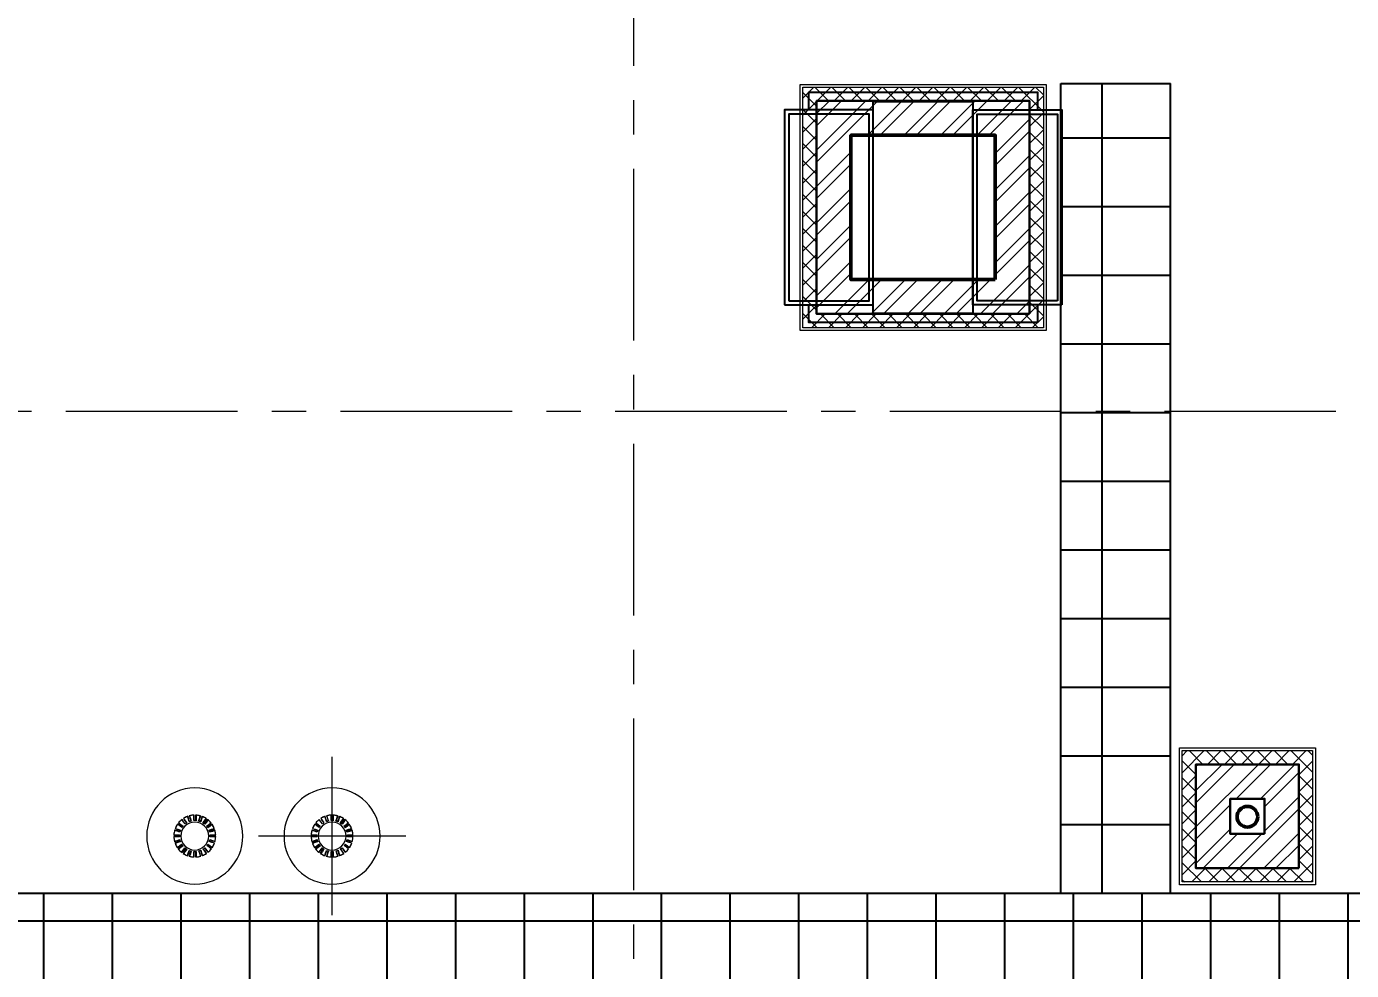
# Model space of a CAD drawing. Header units: millimetres. Extents: x -8689834 to 9419935, y 0 to 135940.
# Drawn here: x 366704 to 376354, y 120528 to 127400 of the extents above; entities that cross this region are included whole.
import ezdxf
from ezdxf import colors
from ezdxf.entities.mleader import LeaderData, LeaderLine
from ezdxf.math import Vec2, Vec3

# ---------------------------------------------------------------- set-up
doc = ezdxf.new("R2010")
doc.units = ezdxf.units.MM
doc.header["$MEASUREMENT"] = 0
doc.linetypes.add('CENTER', pattern=[2, 1.25, -0.25, 0.25, -0.25])
doc.layers.get('0').update_dxf_attribs({"color": 250, "lineweight": 9})
for name, color, linetype, lineweight in [('АР_Воронки н', 82, 'Continuous', 9), ('АР_Оси', 7, 'Continuous', 9), ('АР_Отметки', 250, 'Continuous', 15), ('АР_Перегородки кирпич', 244, 'Continuous', 30), ('АР_Перегородки_кирпич_Штрих', 244, 'Continuous', 5), ('АР_Утеплитель', 154, 'Continuous', 9), ('ОБОРУДОВАНИЕ', 253, 'Continuous', 5), ('ПРОЕМЫ ОВ', 173, 'Continuous', 50)]:
    doc.layers.add(name, color=color, linetype=linetype, lineweight=lineweight)
for name, color, linetype in [('АР_Кровля дорожки', 245, 'Continuous'), ('М_0_ВД1', 1, 'Continuous'), ('Тонкая', 7, 'Continuous')]:
    doc.layers.add(name, color=color, linetype=linetype)
doc.layers.get('0').freeze()
doc.styles.add('ISOCPEUR', font='isocpeur.ttf', dxfattribs={"width": 0.7})
pattern_1 = [(45, (-138000.9, -1e-11), (-61.871843, 61.871843), []), (135, (-138000.9, -1e-11), (-61.871843, -61.871843), [])]
pattern_2 = [(45, (-138000.9, -1e-11), (-132.58252, 132.58252), []), (45, (-137912.5, -1e-11), (-132.58252, 132.58252), [])]

# ---------------------------------------------------------------- blocks, each defined once
blk = doc.blocks.new('_DotSmall')
at = {"color": 0, "linetype": 'ByBlock', "const_width": 0.5}
blk.add_lwpolyline([(-0.0625, 0, 1), (0.0625, 0, 1)], format="xyb", close=True, dxfattribs=at)
blk = doc.blocks.new('M_Сток крыши - Сетчатый фильтр 380 мм - Слив 200 мм 2-3193379-Кровля')
at = {"layer": 'ОБОРУДОВАНИЕ', "color": 3, "lineweight": 20, "flags": 128}
for points in [[(-69.8, 88.1), (-81.6, 104.3), (-93.4, 120.5)], [(-83, 127.8), (-71.2, 111.6), (-59.5, 95.4)], [(-39.9, 105.1), (-46.1, 124.1), (-52.3, 143.1)], [(-40.2, 147), (-34, 128), (-27.8, 108.9)], [(-6.3, 112.2), (-6.3, 132.3), (-6.3, 152.3)], [(6.4, 152.3), (6.4, 132.3), (6.4, 112.2)], [(27.8, 108.9), (34, 128), (40.2, 147)], [(52.3, 143.1), (46.1, 124.1), (39.9, 105.1)], [(59.5, 95.4), (71.2, 111.6), (83, 127.8)], [(93.4, 120.5), (81.6, 104.3), (69.8, 88.1)], [(-152.1, 9.1), (-132.1, 9.1), (-112, 9.1)], [(-108, 31.2), (-127, 37.4), (-146, 43.5)], [(-141.9, 55.6), (-122.9, 49.4), (-103.8, 43.2)], [(-93.3, 62.7), (-109.5, 74.5), (-125.7, 86.2)], [(-118, 96.4), (-101.8, 84.6), (-85.6, 72.8)], [(85.6, 72.8), (101.8, 84.6), (118, 96.4)], [(125.7, 86.2), (109.5, 74.5), (93.3, 62.7)], [(103.8, 43.2), (122.9, 49.4), (141.9, 55.6)], [(146, 43.5), (127, 37.4), (108, 31.2)], [(112, 9.1), (132.1, 9.1), (152.1, 9.1)], [(-112.4, -3.6), (-132.4, -3.6), (-152.4, -3.6)], [(-147.5, -38.5), (-128.4, -32.3), (-109.3, -26.1)], [(-105.7, -38.3), (-124.7, -44.4), (-143.8, -50.6)], [(-128.1, -82.5), (-111.9, -70.7), (-95.7, -58.9)], [(-88.5, -69.4), (-104.7, -81.1), (-120.8, -92.9)], [(-95.9, -118.4), (-84.1, -102.2), (-72.4, -86)], [(-62.2, -93.6), (-74, -109.8), (-85.7, -126)], [(85.7, -126), (74, -109.8), (62.2, -93.6)], [(72.4, -86), (84.1, -102.2), (95.9, -118.4)], [(120.8, -92.9), (104.7, -81.1), (88.5, -69.4)], [(95.7, -58.9), (111.9, -70.7), (128.1, -82.5)], [(143.8, -50.6), (124.7, -44.4), (105.7, -38.3)], [(109.3, -26.1), (128.4, -32.3), (147.5, -38.5)], [(152.4, -3.6), (132.4, -3.6), (112.4, -3.6)], [(-53.9, -142.6), (-47.7, -123.5), (-41.5, -104.5)], [(-29.5, -108.5), (-35.7, -127.5), (-41.8, -146.5)], [(-6.3, -152.3), (-6.3, -132.3), (-6.3, -112.2)], [(6.4, -112.2), (6.4, -132.3), (6.4, -152.3)], [(41.8, -146.5), (35.7, -127.5), (29.5, -108.5)], [(41.5, -104.5), (47.7, -123.5), (53.9, -142.6)]]:
    blk.add_lwpolyline(points, dxfattribs=at)
at = {"layer": 'ОБОРУДОВАНИЕ', "color": 3, "lineweight": 20}
for radius, start, end in [(350, 360, 180), (152.4, 127.77498, 140.76775), (101.6, 360, 180), (152.4, 110.06569, 122.99867), (152.4, 92.38802, 105.28959), (112.4, 104.32433, 110.80098), (112.4, 86.76177, 93.23823), (152.4, 74.71041, 87.61198), (112.4, 69.19902, 75.67567), (152.4, 57.00133, 69.93431), (152.4, 39.23225, 52.22502), (152.4, 163.39621, 176.56836), (152.4, 145.5443, 158.61946), (112.4, 175.34537, 180), (112.4, 157.41475, 163.893), (112.4, 139.61607, 146.09383), (112.4, 121.92953, 128.40667), (112.4, 51.59333, 58.07047), (112.4, 33.90617, 40.38393), (112.4, 16.107, 22.58525), (112.4, 360, 4.65463), (152.4, 21.38054, 34.4557), (152.4, 3.43164, 16.60379), (350, 180, 360), (152.4, 181.34518, 194.61946), (152.4, 199.39621, 212.76775), (152.4, 217.5443, 230.99867), (112.4, 180, 181.82381), (112.4, 193.41475, 199.893), (101.6, 180, 360), (112.4, 211.61607, 218.09383), (112.4, 229.92953, 236.40667), (112.4, 303.59333, 310.07047), (112.4, 321.90617, 328.38393), (152.4, 309.00133, 322.4557), (112.4, 340.107, 346.58525), (112.4, 358.17619, 360), (152.4, 327.23225, 340.60379), (152.4, 345.38054, 358.65482), (152.4, 235.77498, 249.28959), (152.4, 254.06569, 267.61198), (112.4, 248.32433, 254.80098), (112.4, 266.76177, 273.23823), (152.4, 272.38802, 285.93431), (112.4, 285.19902, 291.67567), (152.4, 290.71041, 304.22502)]:
    blk.add_arc((0, 0), radius, start, end, dxfattribs=at)
blk = doc.blocks.new('A$C357e6c43')
at = {"layer": 'АР_Воронки н', "flags": 128}
for points in [[(-69.8, 88.1), (-81.6, 104.3), (-93.4, 120.5)], [(-83, 127.8), (-71.2, 111.6), (-59.5, 95.4)], [(-39.9, 105.1), (-46.1, 124.1), (-52.3, 143.1)], [(-40.2, 147), (-34, 128), (-27.8, 108.9)], [(-6.3, 112.2), (-6.3, 132.3), (-6.3, 152.3)], [(6.4, 152.3), (6.4, 132.3), (6.4, 112.2)], [(27.8, 108.9), (34, 128), (40.2, 147)], [(52.3, 143.1), (46.1, 124.1), (39.9, 105.1)], [(59.5, 95.4), (71.2, 111.6), (83, 127.8)], [(93.4, 120.5), (81.6, 104.3), (69.8, 88.1)], [(-152.1, 9.1), (-132.1, 9.1), (-112, 9.1)], [(-108, 31.2), (-127, 37.4), (-146, 43.5)], [(-141.9, 55.6), (-122.9, 49.4), (-103.8, 43.2)], [(-93.3, 62.7), (-109.5, 74.5), (-125.7, 86.2)], [(-118, 96.4), (-101.8, 84.6), (-85.6, 72.8)], [(85.6, 72.8), (101.8, 84.6), (118, 96.4)], [(125.7, 86.2), (109.5, 74.5), (93.3, 62.7)], [(103.8, 43.2), (122.9, 49.4), (141.9, 55.6)], [(146, 43.5), (127, 37.4), (108, 31.2)], [(112, 9.1), (132.1, 9.1), (152.1, 9.1)], [(-112.4, -3.6), (-132.4, -3.6), (-152.4, -3.6)], [(-147.5, -38.5), (-128.4, -32.3), (-109.3, -26.1)], [(-105.7, -38.3), (-124.7, -44.4), (-143.8, -50.6)], [(-128.1, -82.5), (-111.9, -70.7), (-95.7, -58.9)], [(-88.5, -69.4), (-104.7, -81.1), (-120.8, -92.9)], [(-95.9, -118.4), (-84.1, -102.2), (-72.4, -86)], [(-62.2, -93.6), (-74, -109.8), (-85.7, -126)], [(85.7, -126), (74, -109.8), (62.2, -93.6)], [(72.4, -86), (84.1, -102.2), (95.9, -118.4)], [(120.8, -92.9), (104.7, -81.1), (88.5, -69.4)], [(95.7, -58.9), (111.9, -70.7), (128.1, -82.5)], [(143.8, -50.6), (124.7, -44.4), (105.7, -38.3)], [(109.3, -26.1), (128.4, -32.3), (147.5, -38.5)], [(152.4, -3.6), (132.4, -3.6), (112.4, -3.6)], [(-53.9, -142.6), (-47.7, -123.5), (-41.5, -104.5)], [(-29.5, -108.5), (-35.7, -127.5), (-41.8, -146.5)], [(-6.3, -152.3), (-6.3, -132.3), (-6.3, -112.2)], [(6.4, -112.2), (6.4, -132.3), (6.4, -152.3)], [(41.8, -146.5), (35.7, -127.5), (29.5, -108.5)], [(41.5, -104.5), (47.7, -123.5), (53.9, -142.6)]]:
    blk.add_lwpolyline(points, dxfattribs=at)
at = {"layer": 'АР_Воронки н'}
for radius, start, end in [(350, 0, 180), (152.4, 127.77498, 140.76775), (101.6, 0, 180), (152.4, 110.06569, 122.99867), (152.4, 92.38802, 105.28959), (112.4, 104.32433, 110.80098), (112.4, 86.76177, 93.23823), (152.4, 74.71041, 87.61198), (112.4, 69.19902, 75.67567), (152.4, 57.00133, 69.93431), (152.4, 39.23225, 52.22502), (350, 180, 0), (152.4, 163.39621, 176.56836), (152.4, 145.5443, 158.61946), (112.4, 175.34537, 180), (112.4, 180, 181.82381), (112.4, 157.41475, 163.893), (101.6, 180, 0), (112.4, 139.61607, 146.09383), (112.4, 121.92953, 128.40667), (112.4, 51.59333, 58.07047), (112.4, 33.90617, 40.38393), (112.4, 16.107, 22.58525), (112.4, 0, 4.65463), (112.4, 358.17619, 0), (152.4, 21.38054, 34.4557), (152.4, 3.43164, 16.60379), (152.4, 181.34518, 194.61946), (152.4, 199.39621, 212.76775), (152.4, 217.5443, 230.99867), (112.4, 193.41475, 199.893), (112.4, 211.61607, 218.09383), (112.4, 229.92953, 236.40667), (112.4, 303.59333, 310.07047), (112.4, 321.90617, 328.38393), (152.4, 309.00133, 322.4557), (112.4, 340.107, 346.58525), (152.4, 327.23225, 340.60379), (152.4, 345.38054, 358.65482), (152.4, 235.77498, 249.28959), (152.4, 254.06569, 267.61198), (112.4, 248.32433, 254.80098), (112.4, 266.76177, 273.23823), (152.4, 272.38802, 285.93431), (112.4, 285.19902, 291.67567), (152.4, 290.71041, 304.22502)]:
    blk.add_arc((0, 0), radius, start, end, dxfattribs=at)
blk = doc.blocks.new('A$C8068bb3d')
at = {"layer": 'АР_Оси', "linetype": 'CENTER', "ltscale": 1000}
for p, q in [((0, -576.3), (0, 576.3)), ((537, 0), (-537, 0))]:
    blk.add_line(p, q, dxfattribs=at)
blk = doc.blocks.new('A$C608f0813')
at = {"layer": 'М_0_ВД1', "color": 7}
for points in [[(677.5, 575), (677.5, 677.5), (-677.5, 677.5), (-677.5, 575)], [(-677.5, -575), (-677.5, -677.5), (677.5, -677.5), (677.5, -575)]]:
    blk.add_lwpolyline(points, dxfattribs=at)
at = {"layer": 'М_0_ВД1'}
for points in [[(-817.5, -575), (-294, -575), (-294, 575), (-817.5, 575)], [(-294, 625), (294, 625), (294, -625), (-294, -625)], [(817.5, -575), (294, -575), (294, 575), (817.5, 575)]]:
    blk.add_lwpolyline(points, close=True, dxfattribs=at)
at = {"layer": 'М_0_ВД1', "color": 251}
for points in [[(-792.5, -550), (-319, -550), (-319, 550), (-792.5, 550)], [(792.5, -550), (319, -550), (319, 550), (792.5, 550)]]:
    blk.add_lwpolyline(points, close=True, dxfattribs=at)

msp = doc.modelspace()

# ---------------------------------------------------------------- hatches: boundary and pattern name
at = {"layer": 'АР_Кровля дорожки', "ltscale": 500}
h = msp.add_hatch(dxfattribs=at)
h.set_pattern_fill('ANSI37', color=256, scale=4000, angle=45, style=2, double=1)
h.set_pattern_definition([(90, (375036.8, 121090.27), (-500, 0), []), (180, (375036.8, 121090.27), (-3e-14, -500), [])])
h.paths.add_polyline_path([(374236.8, 126984.4), (375036.8, 126984.4), (375036.8, 121090.3), (374236.8, 121090.3)])
h = msp.add_hatch(dxfattribs=at)
h.set_pattern_fill('ANSI37', color=256, scale=4000, angle=45, style=2, double=1)
h.set_pattern_definition([(90, (381329.3, 120390.27), (-500, 0), []), (180, (381329.3, 120390.27), (-3e-14, -500), [])])
h.paths.add_polyline_path([(383833.3, 121905.6), (383810.7, 121905.6), (383810.7, 121937.3), (383810.7, 121959), (383833.3, 121959), (383833.3, 122491.1), (386263.3, 122491.1), (386263.3, 123427.7), (382828.8, 123427.7), (382828.8, 118690.7), (383833.3, 118690.7), (386263.3, 118690.7), (386263.3, 119208.8), (383833.3, 119202), (383833.3, 121153.3), (383810.7, 121153.3), (383810.7, 121206.8), (383833.3, 121206.8)])
h.paths.add_polyline_path([(381627.3, 120390.3), (380827.3, 120390.3), (381029.1, 120390.3)], flags=17)
h.paths.add_polyline_path([(382828.8, 121090.3), (338624.6, 121090.3), (338624.6, 120390.3), (381369.8, 120390.3), (382828.8, 120390.3)])
h.paths.add_polyline_path([(381315.6, 117323.9), (381329.3, 117323.9), (381329.3, 117324.5)])
h.paths.add_polyline_path([(377331.5, 121090.3), (378174, 121090.3), (378174, 121059.1), (377331.5, 121059.1)], flags=16)
at = {"layer": 'АР_Перегородки_кирпич_Штрих', "ltscale": 500}
h = msp.add_hatch(dxfattribs=at)
h.set_pattern_fill('ANSI32', color=256, scale=500)
h.set_pattern_definition(pattern_2)
h.paths.add_polyline_path([(374009.6, 125307.3), (372458.6, 125307.3), (372458.6, 126858.3), (374009.6, 126858.3)])
h.paths.add_polyline_path([(373759.6, 125557.3), (372708.6, 125557.3), (372708.6, 126608.3), (373759.6, 126608.3)], flags=16)
h = msp.add_hatch(dxfattribs=at)
h.set_pattern_fill('ANSI32', color=256, scale=500)
h.set_pattern_definition(pattern_2)
h.paths.add_polyline_path([(375970.8, 121272.2), (375220.8, 121272.2), (375220.8, 122028.5), (375970.8, 122028.5)])
h.paths.add_polyline_path([(375720.8, 121522.2), (375470.8, 121522.2), (375470.8, 121778.5), (375720.8, 121778.5)], flags=16)
at = {"layer": 'АР_Утеплитель', "ltscale": 500}
h = msp.add_hatch(dxfattribs=at)
h.set_pattern_fill('ANSI37', color=256, scale=700)
h.set_pattern_definition(pattern_1)
h.paths.add_polyline_path([(374009.6, 125307.3), (372458.6, 125307.3), (372458.6, 126858.3), (374009.6, 126858.3)], flags=16)
h.paths.add_polyline_path([(374109.6, 125207.3), (372358.6, 125207.3), (372358.6, 126958.3), (374109.6, 126958.3)])
h = msp.add_hatch(dxfattribs=at)
h.set_pattern_fill('ANSI37', color=256, scale=700)
h.set_pattern_definition(pattern_1)
h.paths.add_polyline_path([(375970.8, 121272.2), (375220.8, 121272.2), (375220.8, 122028.5), (375970.8, 122028.5)], flags=16)
h.paths.add_polyline_path([(376070.8, 121172.2), (375120.8, 121172.2), (375120.8, 122128.5), (376070.8, 122128.5)])

# ---------------------------------------------------------------- linework, layer by layer
at = {"layer": 'АР_Кровля дорожки', "ltscale": 100}
for p, q in [((374236.8, 121090.3), (374236.8, 126984.4)), ((374236.8, 126984.4), (375036.8, 126984.4)), ((375036.8, 121090.3), (375036.8, 126984.4)), ((338624.6, 121090.3), (382828.8, 121090.3, 0))]:
    msp.add_line(p, q, dxfattribs=at)
at = {"layer": 'АР_Оси', "linetype": 'CENTER', "ltscale": 1000}
for p, q in [((371124.6, 134363.2), (371124.6, 78630.8)), ((316990.9, 124600.7), (400169.3, 124600.7))]:
    msp.add_line(p, q, dxfattribs=at)
at = {"layer": 'АР_Перегородки кирпич', "linetype": 'Continuous', "ltscale": 100}
for points in [[(374009.6, 125307.3), (372458.6, 125307.3), (372458.6, 126858.3), (374009.6, 126858.3)], [(373759.6, 125557.3), (372708.6, 125557.3), (372708.6, 126608.3), (373759.6, 126608.3)], [(375970.8, 121272.2), (375220.8, 121272.2), (375220.8, 122028.5), (375970.8, 122028.5)], [(375720.8, 121522.2), (375470.8, 121522.2), (375470.8, 121778.5), (375720.8, 121778.5)]]:
    msp.add_lwpolyline(points, close=True, dxfattribs=at)
at = {"layer": 'АР_Перегородки кирпич', "ltscale": 500}
msp.add_lwpolyline([(375720.8, 121522.2), (375470.8, 121522.2), (375470.8, 121778.5), (375720.8, 121778.5)], close=True, dxfattribs=at)
at = {"layer": 'АР_Утеплитель', "ltscale": 500}
for points in [[(374129.6, 125187.3), (372338.6, 125187.3), (372338.6, 126978.3), (374129.6, 126978.3)], [(374109.6, 125207.3), (372358.6, 125207.3), (372358.6, 126958.3), (374109.6, 126958.3)], [(374109.6, 125207.3), (372358.6, 125207.3), (372358.6, 126958.3), (374109.6, 126958.3)], [(376090.8, 121152.2), (375100.8, 121152.2), (375100.8, 122148.5), (376090.8, 122148.5)], [(376070.8, 121172.2), (375120.8, 121172.2), (375120.8, 122128.5), (376070.8, 122128.5)]]:
    msp.add_lwpolyline(points, close=True, dxfattribs=at)
at = {"layer": 'ПРОЕМЫ ОВ', "ltscale": 500}
msp.add_lwpolyline([(373759.6, 125557.3), (372708.6, 125557.3), (372708.6, 126608.3), (373759.6, 126608.3)], close=True, dxfattribs=at)
msp.add_circle((375595.8, 121647.2), 75, dxfattribs=at)

# ---------------------------------------------------------------- block references
at = {"layer": 'М_0_ВД1', "xscale": 1.234188990825688, "yscale": 1.234188990825688, "zscale": 1.234188990825688}
msp.add_blockref('A$C608f0813', (373234.1, 126082.8), dxfattribs=at)
at = {"layer": 'Тонкая', "lineweight": 13, "ltscale": 500}
msp.add_blockref('A$C8068bb3d', (368929.3, 121506.6), dxfattribs=at)
at = {"layer": 'Тонкая', "ltscale": 500, "rotation": 270}
for p in [(367929.2, 121506.6), (368929.2, 121506.6)]:
    msp.add_blockref('M_Сток крыши - Сетчатый фильтр 380 мм - Слив 200 мм 2-3193379-Кровля', p, dxfattribs=at)
at = {"layer": 'Тонкая', "ltscale": 500}
for p in [(367929.2, 121506.6), (368929.2, 121506.6)]:
    msp.add_blockref('A$C357e6c43', p, dxfattribs=at)

# ---------------------------------------------------------------- leaders
at = {"layer": 'АР_Отметки'}
ml = msp.add_multileader_mtext('Standard', dxfattribs=at)
ml.set_content('Л.4', color=256, style='ISOCPEUR')
ml.set_leader_properties(color=256, linetype='Continuous', lineweight=-1)
ml.set_arrow_properties(name='DOTSMALL')
ml.build(insert=Vec2(0, 0))
ml.multileader.update_dxf_attribs({"has_text_frame": 1, "text_left_attachment_type": 4, "text_right_attachment_type": 4, "dogleg_length": 100, "arrow_head_size": 180})
ctx = ml.context
ctx.base_point, ctx.char_height, ctx.arrow_head_size, ctx.landing_gap_size, ctx.plane_origin = Vec3(492034.9, 129862.6), 250, 180, 50, Vec3(520155.4, 117704.9)
ctx.left_attachment, ctx.right_attachment = 4, 4
notes = []
notes.append((ctx, [(0, (0, 0, 0), (0, 0), (1, 0), 1, [])]))
ctx.mtext.insert, ctx.mtext.width, ctx.mtext.line_spacing_style, ctx.mtext.flow_direction = Vec3(492084.9, 130195.9), 852.697, 2, 5
for ctx, leaders in notes:
    for number, flags, end, landing, length, lines in leaders:
        leader = LeaderData()
        leader.index, (leader.has_last_leader_line, leader.has_dogleg_vector, leader.attachment_direction) = number, flags
        leader.last_leader_point, leader.dogleg_vector, leader.dogleg_length = Vec3(end), Vec3(landing), length
        for number, points, colour, breaks in lines:
            line = LeaderLine()
            line.index, line.vertices, line.color, line.breaks = number, Vec3.list(points), colors.encode_raw_color(colour), breaks
            leader.lines.append(line)
        ctx.leaders.append(leader)

doc.saveas('drawing.dxf')
